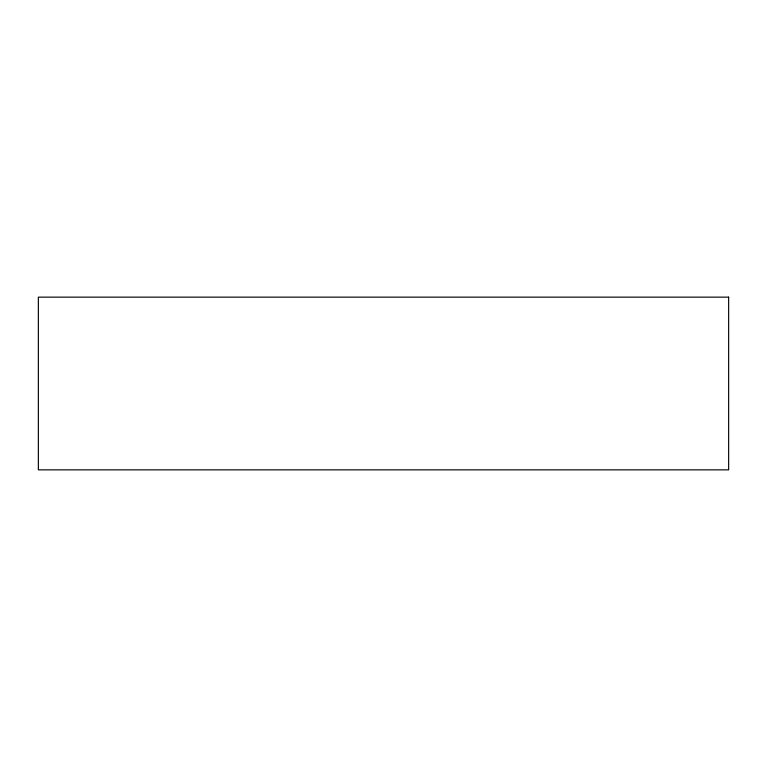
<?xml version="1.0" encoding="UTF-8"?>
<svg xmlns="http://www.w3.org/2000/svg" width="767" height="767" viewBox="0 0 767 767"><rect width="100%" height="100%" fill="white"/><g stroke="black" fill="none" stroke-linecap="round" stroke-linejoin="round"><path stroke-width="1.15" d="M728.65 297.145L38.35 297.145L38.35 469.855L728.65 469.855L728.65 297.145"/></g></svg>
